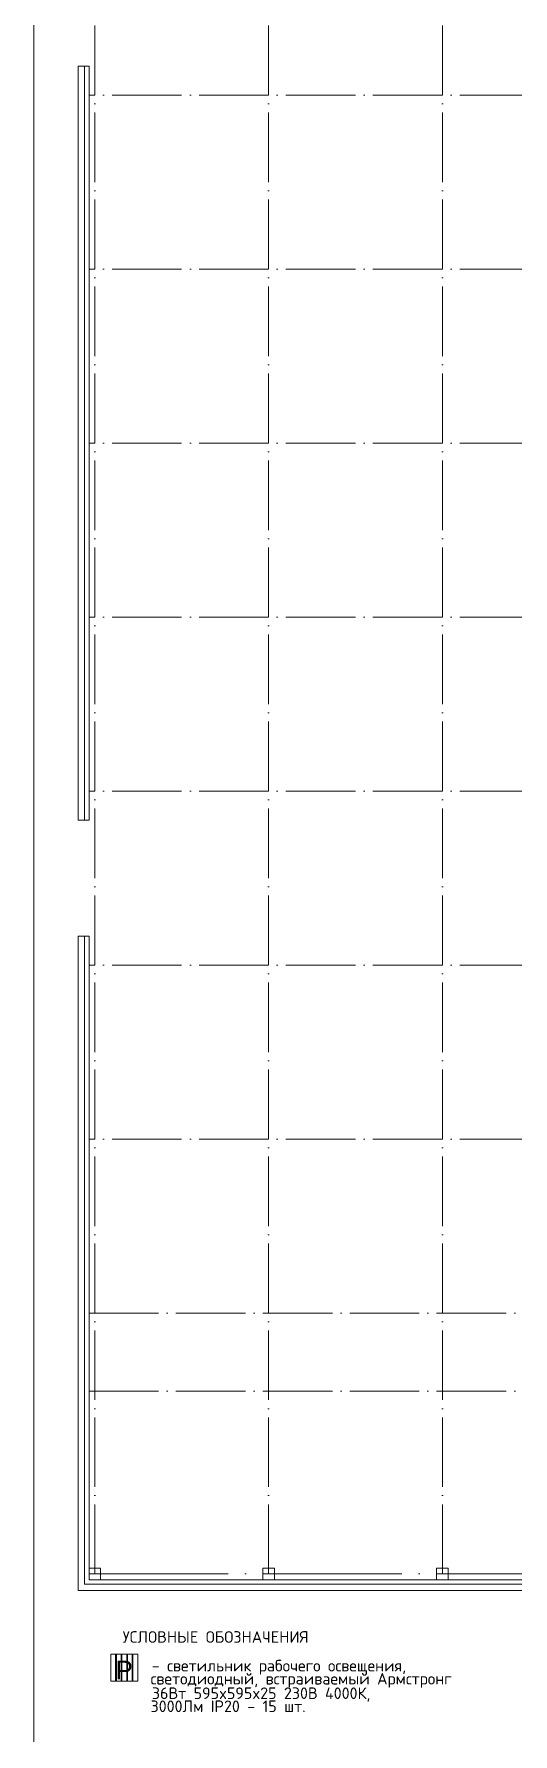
# Model space of a CAD drawing. Header units: millimetres. Extents: x -7047 to 653546, y -441812 to -147059.
# Drawn here: x 223287 to 239823, y -295247 to -236613 of the extents above; entities that cross this region are included whole.
import ezdxf

# ---------------------------------------------------------------- set-up
doc = ezdxf.new("R2010")
doc.units = ezdxf.units.MM
doc.linetypes.add('ACAD_ISO04W100', pattern=[30, 24, -3, 0, -3])
for name, color, linetype, lineweight in [('$Osveshenie', 240, 'Continuous', 15), ('$Оbорудование', 173, 'Continuous', 20), ('1-Колонна', 244, 'Continuous', 60), ('1-Стена сэндвич-панель', 157, 'Continuous', 60), ('1-Цоколь', 249, 'Continuous', 15), ('Ось', 251, 'ACAD_ISO04W100', 9)]:
    doc.layers.add(name, color=color, linetype=linetype, lineweight=lineweight)
doc.layers.add('1 этаж', color=7, linetype='Continuous')
doc.styles.add('Анно2.0', font='arial.ttf', dxfattribs={"height": 2})
doc.styles.add('ГОСТ', font='isocpeur.ttf')

msp = doc.modelspace()

# ---------------------------------------------------------------- linework, layer by layer
at = {"layer": '$Оbорудование', "color": 0, "linetype": 'ByBlock'}
for p, q in [((223286.5, -304473.2), (223286.5, -215052.2)), ((224816.1, -237726.5), (225186.1, -237726.5)), ((225186.1, -262726.5), (225186.1, -263726.5)), ((224816.1, -263726.5), (225186.1, -263726.5)), ((224816.1, -267726.5), (225186.1, -267726.5)), ((225186.1, -268726.5), (225186.1, -267726.5))]:
    msp.add_line(p, q, dxfattribs=at)
at = {"layer": '$Оbорудование', "color": 0}
for p, q in [((226868, -292494.1), (225940, -292494.1)), ((225940, -292494.1), (225940, -293422.1)), ((226868, -293422.1), (226868, -292494.1)), ((225940, -293422.1), (226868, -293422.1))]:
    msp.add_line(p, q, dxfattribs=at)
at = {"layer": '$Оbорудование', "color": 252}
for p, q in [((226106.4, -292494.1), (226106.4, -293422.1)), ((226130.4, -292494.1), (226130.4, -293422.1)), ((226296.8, -292494.1), (226296.8, -293422.1)), ((226320.8, -292494.1), (226320.8, -293422.1)), ((226487.2, -292494.1), (226487.2, -293422.1)), ((226511.2, -292494.1), (226511.2, -293422.1)), ((226677.6, -292494.1), (226677.6, -293422.1)), ((226701.6, -292494.1), (226701.6, -293422.1))]:
    msp.add_line(p, q, dxfattribs=at)
at = {"layer": '1-Колонна', "color": 7, "lineweight": 0}
for points in [[(225186.1, -289526.5), (225586.1, -289526.5), (225586.1, -289926.5), (225186.1, -289926.5)], [(231186.1, -289526.5), (231586.1, -289526.5), (231586.1, -289926.5), (231186.1, -289926.5)], [(237186.1, -289526.5), (237586.1, -289526.5), (237586.1, -289926.5), (237186.1, -289926.5)]]:
    msp.add_lwpolyline(points, close=True, dxfattribs=at)
at = {"layer": '1-Стена сэндвич-панель', "color": 7, "lineweight": 0}
for points in [[(225036.1, -237726.5), (225036.1, -263726.5)], [(225186.1, -237726.5), (225186.1, -263726.5)], [(225036.1, -267726.5), (225036.1, -290076.5), (245922.4, -290076.5)], [(225186.1, -267726.5), (225186.1, -289926.5), (245922.4, -289926.5)]]:
    msp.add_lwpolyline(points, dxfattribs=at)
at = {"layer": '1-Цоколь', "color": 7, "lineweight": 0}
for points in [[(224816.1, -237726.5), (224816.1, -263726.5)], [(224816.1, -267726.5), (224816.1, -290296.5), (245922.4, -290296.5)]]:
    msp.add_lwpolyline(points, dxfattribs=at)
at = {"layer": 'Ось', "color": 7, "lineweight": 0, "ltscale": 100}
for p, q in [((231386.1, -289726.5), (231386.1, -217836.8)), ((237386.1, -289726.5), (237386.1, -217836.8)), ((225386.1, -289726.5), (225386.1, -233726.5)), ((279386.1, -238726.5), (225186.1, -238726.5)), ((279386.1, -244726.5), (225186.1, -244726.5)), ((279386.1, -250726.5), (225186.1, -250726.5)), ((279386.1, -256726.5), (225186.1, -256726.5)), ((279386.1, -262726.5), (225186.1, -262726.5)), ((279386.1, -268726.5), (225186.1, -268726.5)), ((279386.1, -274726.5), (225186.1, -274726.5)), ((225186.1, -280726.5), (279386.1, -280726.5)), ((225186.1, -283426.5), (279386.1, -283426.5))]:
    msp.add_line(p, q, dxfattribs=at)
at = {"layer": 'Ось', "color": 7, "lineweight": 0, "ltscale": 200}
msp.add_line((225186.1, -289726.5), (279386.1, -289726.5), dxfattribs=at)

# ---------------------------------------------------------------- texts
at = {"layer": '$Osveshenie', "color": 7, "insert": (226400, -293041.5), "char_height": 640, "width": 212.583, "attachment_point": 5, "style": 'Анно2.0'}
msp.add_mtext('Р', dxfattribs=at)
at = {"layer": '1 этаж', "color": 7, "lineweight": 25, "style": 'ГОСТ'}
for s, p in [('УСЛОВНЫЕ ОБОЗНАЧЕНИЯ', (226347.8, -292101.3)), ('светодиодный, встраиваемый Армстронг ', (227311, -293539.6)), ('- светильник рабочего освещения, ', (227355.1, -293089)), ('36Вт 595x595x25 230В 4000К,', (227356.6, -294039.9)), ('3000Лм IP20 - 15 шт. ', (227311, -294490.2))]:
    msp.add_text(s, height=400, dxfattribs=at).set_placement(p)

doc.saveas('drawing.dxf')
